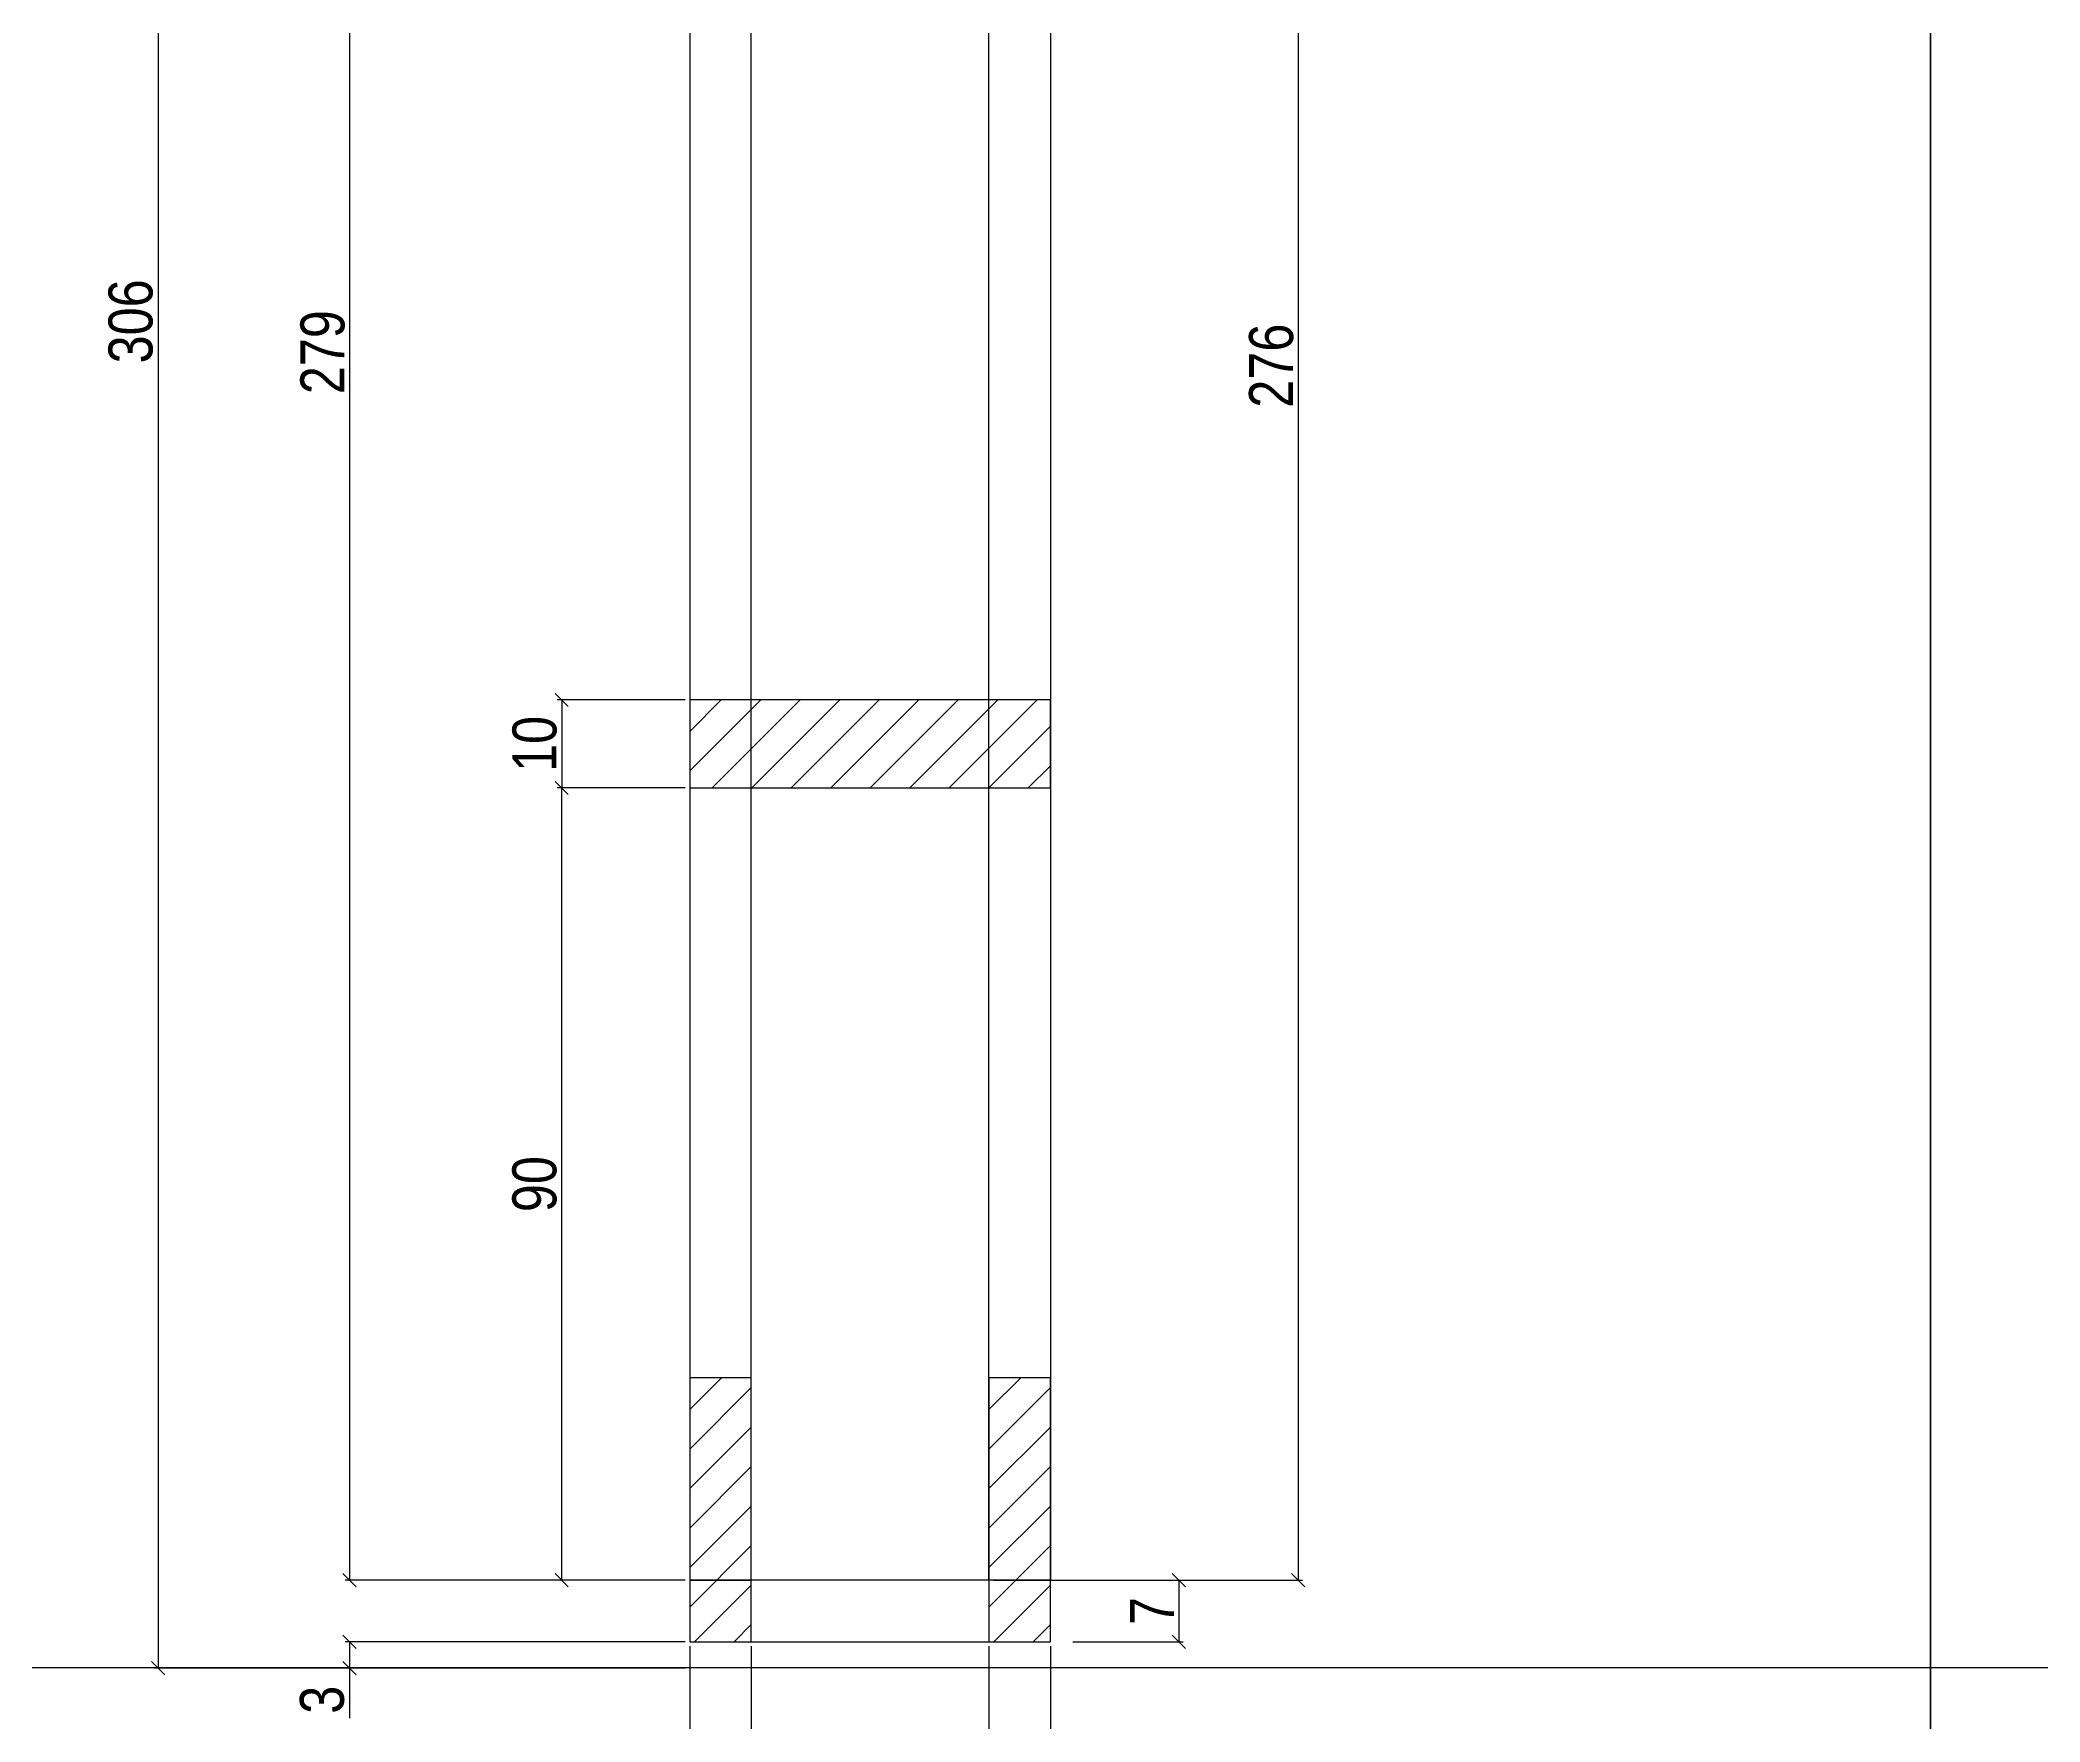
# Model space of a CAD drawing. Extents: x 17311 to 161354, y 153625 to 211469.
# Drawn here: x 21608.1 to 22062.7, y 205495.1 to 205877.3 of the extents above; entities that cross this region are included whole.
import ezdxf

# ---------------------------------------------------------------- set-up
doc = ezdxf.new("R2010")
doc.units = 0
doc.layers.get('0').update_dxf_attribs({"linetype": 'CONTINUOUS'})
doc.layers.get('DEFPOINTS').update_dxf_attribs({"linetype": 'CONTINUOUS'})
for name, color, linetype in [('8', 111, 'CONTINUOUS'), ('COTA', 241, 'CONTINUOUS'), ('detalhes', 4, 'CONTINUOUS'), ('TIRAS REESCORAMENTO', 252, 'CONTINUOUS')]:
    doc.layers.add(name, color=color, linetype=linetype)
doc.styles.add('COTA TECNICA 2X', font='techl___.ttf', dxfattribs={"height": 10})
doc.dimstyles.new('SECAO', dxfattribs={"dimscale": 0.333333, "dimtxt": 5, "dimasz": 9, "dimexe": 3, "dimexo": 3, "dimgap": 3, "dimtad": 1, "dimdec": 1, "dimlfac": 0.5, "dimzin": 12, "dimdsep": 46, "dimtxsty": 'COTA TECNICA 2X', "dimblk1": 'OBLIQUE', "dimblk2": 'OBLIQUE', "dimsah": 1, "dimcen": 0.9, "dimclrd": 4, "dimclre": 4, "dimclrt": 240, "dimadec": 1, "dimazin": 3, "dimtfac": 1, "dimtdec": 1, "dimtmove": 0, "dimatfit": 3, "dimfxl": 1, "dimtolj": 1, "dimtzin": 12, "dimarcsym": 0})

# ---------------------------------------------------------------- blocks, each defined once
blk = doc.blocks.new('_Oblique')
at = {"color": 0, "linetype": 'ByBlock', "lineweight": -2}
blk.add_line((-0.5, -0.5), (0.5, 0.5), dxfattribs=at)
blk = doc.blocks.new('*D3242')
at = {"layer": 'DEFPOINTS', "color": 0, "transparency": 16777216}
for p in [(21755.8, 206085.37), (21678.5, 205527.28), (21755.8, 205527.28)]:
    blk.add_point(p, dxfattribs=at)
at = {"layer": 'detalhes', "color": 4, "lineweight": -2, "transparency": 16777216}
for p, q in [((21754.8, 206085.37), (21677.5, 206085.37)), ((21678.5, 206085.37), (21678.5, 205527.28)), ((21754.8, 205527.28), (21677.5, 205527.28))]:
    blk.add_line(p, q, dxfattribs=at)
at = {"layer": 'detalhes', "color": 4, "lineweight": -2, "transparency": 16777216, "xscale": 3, "yscale": 3, "zscale": 3}
for p, rotation in [((21678.5, 206085.37), 90), ((21678.5, 205527.28), 270)]:
    blk.add_blockref('_Oblique', p, dxfattribs=dict(at, rotation=rotation))
at = {"layer": 'detalhes', "color": 240, "transparency": 16777216, "insert": (21672.4, 205806.33), "char_height": 10, "attachment_point": 5, "rotation": 90, "style": 'COTA TECNICA 2X'}
blk.add_mtext('\\A1;279', dxfattribs=at)
blk = doc.blocks.new('*D3243')
at = {"layer": 'DEFPOINTS', "color": 0, "transparency": 16777216}
for p in [(21755.8, 205513.28), (21837.8, 205513.28), (21837.8, 205455.82)]:
    blk.add_point(p, dxfattribs=at)
at = {"layer": 'detalhes', "color": 4, "lineweight": -2, "transparency": 16777216}
for p, q in [((21755.8, 205512.28), (21755.8, 205454.82)), ((21837.8, 205512.28), (21837.8, 205454.82)), ((21755.8, 205455.82), (21837.8, 205455.82))]:
    blk.add_line(p, q, dxfattribs=at)
at = {"layer": 'detalhes', "color": 4, "lineweight": -2, "transparency": 16777216, "xscale": 3, "yscale": 3, "zscale": 3, "rotation": 180}
blk.add_blockref('_Oblique', (21755.8, 205455.82), dxfattribs=at)
at = {"layer": 'detalhes', "color": 4, "lineweight": -2, "transparency": 16777216, "xscale": 3, "yscale": 3, "zscale": 3}
blk.add_blockref('_Oblique', (21837.8, 205455.82), dxfattribs=at)
at = {"layer": 'detalhes', "color": 240, "transparency": 16777216, "insert": (21796.8, 205461.9), "char_height": 10, "attachment_point": 5, "style": 'COTA TECNICA 2X'}
blk.add_mtext('\\A1;41', dxfattribs=at)
blk = doc.blocks.new('*D3244')
at = {"layer": 'DEFPOINTS', "color": 0, "transparency": 16777216}
for p in [(21769.8, 205513.28), (21823.8, 205513.28), (21823.8, 205481.54)]:
    blk.add_point(p, dxfattribs=at)
at = {"layer": 'detalhes', "color": 4, "lineweight": -2, "transparency": 16777216}
for p, q in [((21769.8, 205512.28), (21769.8, 205480.54)), ((21823.8, 205512.28), (21823.8, 205480.54)), ((21769.8, 205481.54), (21823.8, 205481.54))]:
    blk.add_line(p, q, dxfattribs=at)
at = {"layer": 'detalhes', "color": 4, "lineweight": -2, "transparency": 16777216, "xscale": 3, "yscale": 3, "zscale": 3, "rotation": 180}
blk.add_blockref('_Oblique', (21769.8, 205481.54), dxfattribs=at)
at = {"layer": 'detalhes', "color": 4, "lineweight": -2, "transparency": 16777216, "xscale": 3, "yscale": 3, "zscale": 3}
blk.add_blockref('_Oblique', (21823.8, 205481.54), dxfattribs=at)
at = {"layer": 'detalhes', "color": 240, "transparency": 16777216, "insert": (21796.8, 205487.61), "char_height": 10, "attachment_point": 5, "style": 'COTA TECNICA 2X'}
blk.add_mtext('\\A1;27', dxfattribs=at)
blk = doc.blocks.new('*D3247')
at = {"layer": 'DEFPOINTS', "color": 0, "transparency": 16777216}
for p in [(21755.8, 205727.3), (21726.7, 205707.3), (21755.8, 205707.3)]:
    blk.add_point(p, dxfattribs=at)
at = {"layer": 'detalhes', "color": 4, "lineweight": -2, "transparency": 16777216}
for p, q in [((21754.8, 205727.3), (21725.7, 205727.3)), ((21726.7, 205727.3), (21726.7, 205707.3)), ((21754.8, 205707.3), (21725.7, 205707.3))]:
    blk.add_line(p, q, dxfattribs=at)
at = {"layer": 'detalhes', "color": 4, "lineweight": -2, "transparency": 16777216, "xscale": 3, "yscale": 3, "zscale": 3}
for p, rotation in [((21726.7, 205727.3), 90), ((21726.7, 205707.3), 270)]:
    blk.add_blockref('_Oblique', p, dxfattribs=dict(at, rotation=rotation))
at = {"layer": 'detalhes', "color": 240, "transparency": 16777216, "insert": (21720.59, 205717.3), "char_height": 10, "attachment_point": 5, "rotation": 90, "style": 'COTA TECNICA 2X'}
blk.add_mtext('\\A1;10', dxfattribs=at)
blk = doc.blocks.new('*D3250')
at = {"layer": 'DEFPOINTS', "color": 0, "transparency": 16777216}
for p in [(21769.8, 206119.37), (21635, 205507.28), (21755.8, 205507.28)]:
    blk.add_point(p, dxfattribs=at)
at = {"layer": 'detalhes', "color": 4, "lineweight": -2, "transparency": 16777216}
for p, q in [((21768.8, 206119.37), (21634, 206119.37)), ((21635, 206119.37), (21635, 205507.28)), ((21754.8, 205507.28), (21634, 205507.28))]:
    blk.add_line(p, q, dxfattribs=at)
at = {"layer": 'detalhes', "color": 4, "lineweight": -2, "transparency": 16777216, "xscale": 3, "yscale": 3, "zscale": 3}
for p, rotation in [((21635, 206119.37), 90), ((21635, 205507.28), 270)]:
    blk.add_blockref('_Oblique', p, dxfattribs=dict(at, rotation=rotation))
at = {"layer": 'detalhes', "color": 240, "transparency": 16777216, "insert": (21628.78, 205813.33), "char_height": 10, "attachment_point": 5, "rotation": 90, "style": 'COTA TECNICA 2X'}
blk.add_mtext('\\A1;306', dxfattribs=at)
blk = doc.blocks.new('*D3251')
at = {"layer": 'DEFPOINTS', "color": 0, "transparency": 16777216}
for p in [(21755.8, 205513.28), (21678.5, 205507.28), (21755.8, 205507.28)]:
    blk.add_point(p, dxfattribs=at)
at = {"layer": 'detalhes', "color": 4, "lineweight": -2, "transparency": 16777216}
for p, q in [((21754.8, 205513.28), (21677.5, 205513.28)), ((21678.5, 205513.28), (21678.5, 205507.28)), ((21754.8, 205507.28), (21677.5, 205507.28)), ((21678.5, 205507.28), (21678.5, 205495.95))]:
    blk.add_line(p, q, dxfattribs=at)
at = {"layer": 'detalhes', "color": 4, "lineweight": -2, "transparency": 16777216, "xscale": 3, "yscale": 3, "zscale": 3}
for p, rotation in [((21678.5, 205513.28), 90), ((21678.5, 205507.28), 270)]:
    blk.add_blockref('_Oblique', p, dxfattribs=dict(at, rotation=rotation))
at = {"layer": 'detalhes', "color": 240, "transparency": 16777216, "insert": (21672.28, 205500.11), "char_height": 10, "attachment_point": 5, "rotation": 90, "style": 'COTA TECNICA 2X'}
blk.add_mtext('\\A1;3', dxfattribs=at)
blk = doc.blocks.new('*D3254')
at = {"layer": 'DEFPOINTS', "color": 0, "transparency": 16777216}
for p in [(21726.7, 205707.3), (21755.8, 205707.3), (21754.8, 205527.28)]:
    blk.add_point(p, dxfattribs=at)
at = {"layer": 'detalhes', "color": 4, "lineweight": -2, "transparency": 16777216}
for p, q in [((21754.8, 205707.3), (21725.7, 205707.3)), ((21726.7, 205527.28), (21726.7, 205707.3)), ((21753.8, 205527.28), (21725.7, 205527.28))]:
    blk.add_line(p, q, dxfattribs=at)
at = {"layer": 'detalhes', "color": 4, "lineweight": -2, "transparency": 16777216, "xscale": 3, "yscale": 3, "zscale": 3}
for p, rotation in [((21726.7, 205707.3), 90), ((21726.7, 205527.28), 270)]:
    blk.add_blockref('_Oblique', p, dxfattribs=dict(at, rotation=rotation))
at = {"layer": 'detalhes', "color": 240, "transparency": 16777216, "insert": (21720.56, 205617.29), "char_height": 10, "attachment_point": 5, "rotation": 90, "style": 'COTA TECNICA 2X'}
blk.add_mtext('\\A1;90', dxfattribs=at)
blk = doc.blocks.new('*D3257')
at = {"layer": 'DEFPOINTS', "color": 0, "transparency": 16777216}
for p in [(21838.8, 206079.25), (21838.8, 205527.28), (21894.09, 205527.28)]:
    blk.add_point(p, dxfattribs=at)
at = {"layer": 'detalhes', "color": 4, "lineweight": -2, "transparency": 16777216}
for p, q in [((21839.8, 206079.25), (21895.09, 206079.25)), ((21894.09, 206079.25), (21894.09, 205527.28)), ((21839.8, 205527.28), (21895.09, 205527.28))]:
    blk.add_line(p, q, dxfattribs=at)
at = {"layer": 'detalhes', "color": 4, "lineweight": -2, "transparency": 16777216, "xscale": 3, "yscale": 3, "zscale": 3}
for p, rotation in [((21894.09, 206079.25), 90), ((21894.09, 205527.28), 270)]:
    blk.add_blockref('_Oblique', p, dxfattribs=dict(at, rotation=rotation))
at = {"layer": 'detalhes', "color": 240, "transparency": 16777216, "insert": (21887.99, 205803.26), "char_height": 10, "attachment_point": 5, "rotation": 90, "style": 'COTA TECNICA 2X'}
blk.add_mtext('\\A1;276', dxfattribs=at)
blk = doc.blocks.new('*D3258')
at = {"layer": 'DEFPOINTS', "color": 0, "transparency": 16777216}
for p in [(21823.8, 205527.28), (21841.85, 205513.28), (21866.94, 205513.28)]:
    blk.add_point(p, dxfattribs=at)
at = {"layer": 'detalhes', "color": 4, "lineweight": -2, "transparency": 16777216}
for p, q in [((21824.8, 205527.28), (21867.94, 205527.28)), ((21866.94, 205527.28), (21866.94, 205513.28)), ((21842.85, 205513.28), (21867.94, 205513.28))]:
    blk.add_line(p, q, dxfattribs=at)
at = {"layer": 'detalhes', "color": 4, "lineweight": -2, "transparency": 16777216, "xscale": 3, "yscale": 3, "zscale": 3}
for p, rotation in [((21866.94, 205527.28), 90), ((21866.94, 205513.28), 270)]:
    blk.add_blockref('_Oblique', p, dxfattribs=dict(at, rotation=rotation))
at = {"layer": 'detalhes', "color": 240, "transparency": 16777216, "insert": (21860.87, 205520.28), "char_height": 10, "attachment_point": 5, "rotation": 90, "style": 'COTA TECNICA 2X'}
blk.add_mtext('\\A1;7', dxfattribs=at)

msp = doc.modelspace()

# ---------------------------------------------------------------- hatches: boundary and pattern name
at = {"layer": 'COTA'}
h = msp.add_hatch(dxfattribs=at)
h.set_pattern_fill('ANSI31', color=256, scale=2, style=0)
h.set_pattern_definition([(45, (-1836.0566, 7606), (-4.49012806, 4.49012806), [])])
h.paths.add_polyline_path([(21837.8, 205727.3), (21755.8, 205727.3), (21755.8, 205707.3), (21837.8, 205707.3)])
h = msp.add_hatch(dxfattribs=at)
h.set_pattern_fill('ANSI31', color=256, scale=2, style=0)
h.set_pattern_definition([(45, (1911.577, 199704.089), (-4.490128, 4.490128), [])])
h.paths.add_polyline_path([(21755.8, 205513.28), (21769.8, 205513.28), (21769.8, 205573.28), (21755.8, 205573.28)])
h = msp.add_hatch(dxfattribs=at)
h.set_pattern_fill('ANSI31', color=256, scale=2, style=0)
h.set_pattern_definition([(45, (1979.577, 199704.089), (-4.490128, 4.490128), [])])
h.paths.add_polyline_path([(21823.8, 205513.28), (21837.8, 205513.28), (21837.8, 205573.28), (21823.8, 205573.28)])

# ---------------------------------------------------------------- linework, layer by layer
at = {"linetype": 'Continuous'}
for points in [[(21755.8, 205527.28), (21769.8, 205527.28), (21769.8, 206085.37), (21755.8, 206085.37)], [(21837.8, 205527.28), (21823.8, 205527.28), (21823.8, 206079.25), (21837.8, 206079.25)], [(21755.8, 205513.28), (21769.8, 205513.28), (21769.8, 205573.28), (21755.8, 205573.28)], [(21823.8, 205513.28), (21837.8, 205513.28), (21837.8, 205573.28), (21823.8, 205573.28)]]:
    msp.add_lwpolyline(points, close=True, dxfattribs=at)
for points in [[(21755.8, 205707.3), (21837.8, 205707.3), (21837.8, 205727.3), (21755.8, 205727.3), (21755.8, 205707.3)], [(21777.8, 205513.28), (21837.8, 205513.28), (21837.8, 205527.28), (21755.8, 205527.28), (21755.8, 205513.28), (21777.8, 205513.28)]]:
    msp.add_lwpolyline(points, dxfattribs=at)
at = {"layer": '8', "color": 5, "linetype": 'Continuous'}
for points in [[(22037.78, 205294.67), (21440.97, 205294.67), (21440.97, 206259.46), (22037.78, 206259.46)], [(22634.59, 205294.67), (22037.78, 205294.67), (22037.78, 206259.46), (22634.59, 206259.46)]]:
    msp.add_lwpolyline(points, close=True, dxfattribs=at)
at = {"layer": 'TIRAS REESCORAMENTO', "linetype": 'ByBlock'}
msp.add_line((22634.59, 205507.37), (17860.1, 205507.37), dxfattribs=at)

# ---------------------------------------------------------------- dimensions: what is measured, and where the dimension line sits
at = {"layer": 'detalhes', "color": 3}
for base, p1, p2, picture, middle in [((21635, 205507.28), (21769.8, 206119.37), (21755.8, 205507.28), '*D3250', (21628.78, 205813.33)), ((21678.5, 205527.28), (21755.8, 206085.37), (21755.8, 205527.28), '*D3242', (21672.4, 205806.33)), ((21894.09, 205527.28), (21838.8, 206079.25), (21838.8, 205527.28), '*D3257', (21887.99, 205803.26)), ((21726.7, 205707.3), (21755.8, 205727.3), (21755.8, 205707.3), '*D3247', (21720.59, 205717.3)), ((21726.7, 205707.3), (21754.8, 205527.28), (21755.8, 205707.3), '*D3254', (21720.56, 205617.29)), ((21866.94, 205513.28), (21823.8, 205527.28), (21841.85, 205513.28), '*D3258', (21860.87, 205520.28)), ((21678.5, 205507.28), (21755.8, 205513.28), (21755.8, 205507.28), '*D3251', (21672.28, 205500.11))]:
    dim = msp.add_linear_dim(base=base, p1=p1, p2=p2, angle=90, dimstyle='SECAO', dxfattribs=at)
    dim.commit()
    dim.dimension.update_dxf_attribs({"geometry": picture, "text_midpoint": middle})
for base, p1, p2, picture, middle in [((21837.8, 205455.82), (21755.8, 205513.28), (21837.8, 205513.28), '*D3243', (21796.8, 205455.82)), ((21823.8, 205481.54), (21769.8, 205513.28), (21823.8, 205513.28), '*D3244', (21796.8, 205481.54))]:
    dim = msp.add_linear_dim(base=base, p1=p1, p2=p2, dimstyle='SECAO', dxfattribs=at)
    dim.commit()
    dim.dimension.update_dxf_attribs({"geometry": picture, "text_midpoint": middle, "dimtype": 160})

doc.saveas('drawing.dxf')
